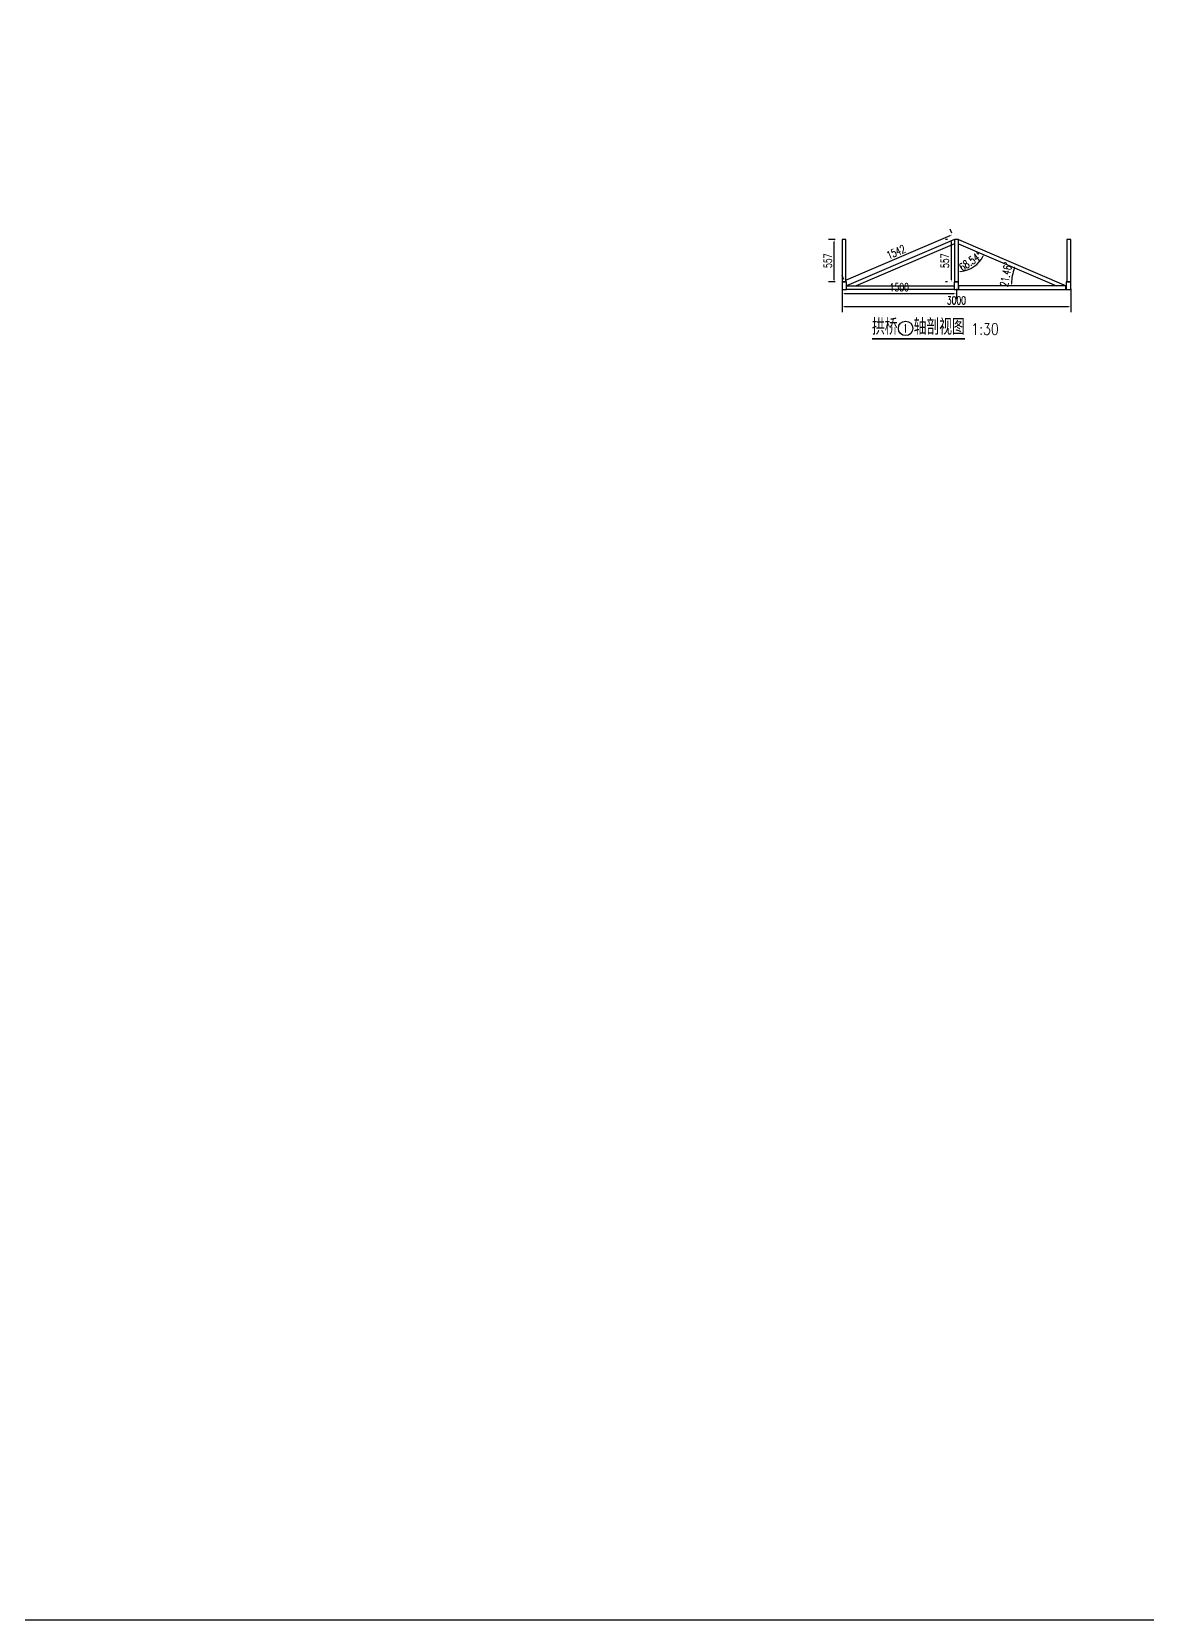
# Model space of a CAD drawing. Header units: millimetres. Extents: x -1471591 to 944464, y -468930 to 547002.
# Drawn here: x -943042 to -928399, y -180989 to -160148 of the extents above; entities that cross this region are included whole.
import ezdxf
from ezdxf.enums import TextEntityAlignment as Align

# ---------------------------------------------------------------- set-up
doc = ezdxf.new("R2010")
doc.units = ezdxf.units.MM
doc.header["$LTSCALE"] = 10
doc.header["$PDMODE"] = 35
doc.layers.add('DIM_SYMB', color=3, linetype='Continuous')
doc.layers.add('PUB_TEXT', color=7, linetype='Continuous')
doc.styles.get("Standard").update_dxf_attribs({"font": 'simplex.shx', "width": 0.8, "bigfont": 'hztxt.shx'})
doc.styles.add('STANDARD_T3', font='simplex.shx', dxfattribs={"width": 0.7, "bigfont": 'hztxt.shx'})
doc.dimstyles.new('W&&30', dxfattribs={"dimtxt": 105, "dimasz": 30, "dimexe": 75, "dimexo": 90, "dimgap": 30, "dimtad": 1, "dimdec": 0, "dimzin": 0, "dimdsep": 46, "dimtxsty": 'STANDARD_T3', "dimcen": 0.09, "dimclrd": 1, "dimclre": 1, "dimclrt": 7, "dimazin": 2, "dimtfac": 1, "dimtdec": 0, "dimtix": 1, "dimtmove": 2, "dimatfit": 3, "dimfxl": 0, "dimtolj": 1, "dimtzin": 0, "dimarcsym": 0})

# ---------------------------------------------------------------- blocks, each defined once
blk = doc.blocks.new('*D1438')
at = {"color": 1, "lineweight": -2, "transparency": 16777216}
for p, q in [((-932404, -163521), (-932404, -163829)), ((-929404, -163521), (-929404, -163829)), ((-932374, -163754), (-929434, -163754))]:
    blk.add_line(p, q, dxfattribs=at)
at = {"color": 1, "transparency": 16777216}
for points in [[(-932374, -163749), (-932374, -163759), (-932404, -163754)], [(-929434, -163749), (-929434, -163759), (-929404, -163754)]]:
    blk.add_solid(points, dxfattribs=at)
at = {"layer": 'Defpoints', "color": 0, "transparency": 16777216}
for p in [(-932404, -163431), (-929404, -163431), (-929404, -163754)]:
    blk.add_point(p, dxfattribs=at)
at = {"color": 7, "transparency": 16777216, "insert": (-930904, -163672), "char_height": 105, "attachment_point": 5, "style": 'STANDARD_T3'}
blk.add_mtext('\\A1;3000', dxfattribs=at)
blk = doc.blocks.new('*D1439')
at = {"color": 1, "lineweight": -2, "transparency": 16777216}
for p, q in [((-930964, -162791), (-930986, -162740)), ((-932346, -163405), (-930984, -162821)), ((-932381, -163398), (-932403, -163347))]:
    blk.add_line(p, q, dxfattribs=at)
at = {"color": 1, "transparency": 16777216}
for points in [[(-930986, -162817), (-930982, -162826), (-930956, -162809)], [(-932348, -163400), (-932344, -163409), (-932373, -163416)]]:
    blk.add_solid(points, dxfattribs=at)
at = {"layer": 'Defpoints', "color": 0, "transparency": 16777216}
for p in [(-930956, -162809), (-930929, -162874), (-932346, -163481)]:
    blk.add_point(p, dxfattribs=at)
at = {"color": 7, "transparency": 16777216, "insert": (-931697, -163037), "char_height": 105, "attachment_point": 5, "rotation": 23.1888, "style": 'STANDARD_T3'}
blk.add_mtext('\\A1;1542', dxfattribs=at)
blk = doc.blocks.new('*D1440')
at = {"color": 1, "lineweight": -2, "transparency": 16777216}
for p, q in [((-932494, -162874), (-932585, -162874)), ((-932510, -163401), (-932510, -162904)), ((-932494, -163431), (-932585, -163431))]:
    blk.add_line(p, q, dxfattribs=at)
at = {"color": 1, "transparency": 16777216}
for points in [[(-932515, -162904), (-932505, -162904), (-932510, -162874)], [(-932515, -163401), (-932505, -163401), (-932510, -163431)]]:
    blk.add_solid(points, dxfattribs=at)
at = {"layer": 'Defpoints', "color": 0, "transparency": 16777216}
for p in [(-932510, -162874), (-932404, -162874), (-932404, -163431)]:
    blk.add_point(p, dxfattribs=at)
at = {"color": 7, "transparency": 16777216, "insert": (-932593, -163153), "char_height": 105, "attachment_point": 5, "rotation": 90, "style": 'STANDARD_T3'}
blk.add_mtext('\\A1;557', dxfattribs=at)
blk = doc.blocks.new('*D1441')
at = {"color": 1, "lineweight": -2, "transparency": 16777216}
for p, q in [((-931019, -162874), (-931047, -162874)), ((-930972, -162904), (-930972, -163401)), ((-931019, -163431), (-931047, -163431))]:
    blk.add_line(p, q, dxfattribs=at)
at = {"color": 1, "transparency": 16777216}
for points in [[(-930977, -162904), (-930967, -162904), (-930972, -162874)], [(-930977, -163401), (-930967, -163401), (-930972, -163431)]]:
    blk.add_solid(points, dxfattribs=at)
at = {"layer": 'Defpoints', "color": 0, "transparency": 16777216}
for p in [(-930929, -162874), (-930972, -163431), (-930929, -163431)]:
    blk.add_point(p, dxfattribs=at)
at = {"color": 7, "transparency": 16777216, "insert": (-931054, -163153), "char_height": 105, "attachment_point": 5, "rotation": 90, "style": 'STANDARD_T3'}
blk.add_mtext('\\A1;557', dxfattribs=at)
blk = doc.blocks.new('*D1442')
at = {"color": 1, "lineweight": -2, "transparency": 16777216}
for p, q in [((-932404, -163521), (-932404, -163657)), ((-932374, -163582), (-930934, -163582)), ((-930904, -163521), (-930904, -163657))]:
    blk.add_line(p, q, dxfattribs=at)
at = {"color": 1, "transparency": 16777216}
for points in [[(-932374, -163577), (-932374, -163587), (-932404, -163582)], [(-930934, -163577), (-930934, -163587), (-930904, -163582)]]:
    blk.add_solid(points, dxfattribs=at)
at = {"layer": 'Defpoints', "color": 0, "transparency": 16777216}
for p in [(-932404, -163431), (-930904, -163431), (-930904, -163582)]:
    blk.add_point(p, dxfattribs=at)
at = {"color": 7, "transparency": 16777216, "insert": (-931654, -163500), "char_height": 105, "attachment_point": 5, "style": 'STANDARD_T3'}
blk.add_mtext('\\A1;1500', dxfattribs=at)
blk = doc.blocks.new('*D1686')
at = {"color": 1, "lineweight": -2, "transparency": 16777216}
blk.add_arc((-930879, -162928), 365, 274.7093, 333.8317, dxfattribs=at)
at = {"color": 1, "transparency": 16777216}
for points in [[(-930556, -163087), (-930546, -163091), (-930539, -163061)], [(-930849, -163297), (-930849, -163287), (-930879, -163293)]]:
    blk.add_solid(points, dxfattribs=at)
at = {"layer": 'Defpoints', "color": 0, "transparency": 16777216}
for p in [(-930879, -162874), (-930879, -162928), (-930737, -163264), (-930879, -163431), (-929480, -163478)]:
    blk.add_point(p, dxfattribs=at)
at = {"color": 7, "transparency": 16777216, "insert": (-930720, -163161), "char_height": 105, "attachment_point": 5, "rotation": 34.2705, "style": 'STANDARD_T3'}
blk.add_mtext('\\A1;68.54°', dxfattribs=at)
blk = doc.blocks.new('*D1687')
at = {"color": 1, "lineweight": -2, "transparency": 16777216}
blk.add_arc((-929471, -163481), 712, 160.9555, 177.5855, dxfattribs=at)
at = {"color": 1, "transparency": 16777216}
for points in [[(-930149, -163247), (-930139, -163250), (-930134, -163221)], [(-930177, -163451), (-930187, -163451), (-930183, -163481)]]:
    blk.add_solid(points, dxfattribs=at)
at = {"layer": 'Defpoints', "color": 0, "transparency": 16777216}
for p in [(-930879, -162928), (-930161, -163305), (-930875, -163481), (-929480, -163478), (-929470, -163481)]:
    blk.add_point(p, dxfattribs=at)
at = {"color": 7, "transparency": 16777216, "insert": (-930252, -163333), "char_height": 105, "attachment_point": 5, "rotation": 79.2705, "style": 'STANDARD_T3'}
blk.add_mtext('\\A1;21.46°', dxfattribs=at)

msp = doc.modelspace()

# ---------------------------------------------------------------- linework, layer by layer
msp.add_lwpolyline([(-979506.5, -142711), (-833837.5, -142711), (-833837.5, -180989), (-979506.5, -180989)], close=True)
at = {"color": 4}
for points in [[(-932403.7, -163431), (-932353.7, -163431), (-932353.7, -162874), (-932403.7, -162874)], [(-930928.7, -163431), (-930878.7, -163431), (-930878.7, -162874), (-930928.7, -162874)], [(-929453.7, -163431), (-929403.7, -163431), (-929403.7, -162874), (-929453.7, -162874)], [(-930932.7, -163531), (-932345.7, -163531), (-932345.7, -163481), (-930932.7, -163481)], [(-930874.7, -163531), (-929469.7, -163531), (-929469.7, -163481), (-930874.7, -163481)]]:
    msp.add_lwpolyline(points, close=True, dxfattribs=at)
for points in [[(-930928.7, -162874), (-932345.7, -163481)], [(-930928.7, -162928.4), (-932218.7, -163481)], [(-930878.7, -162874), (-929461.7, -163481)], [(-930878.7, -162928.4), (-929588.7, -163481)]]:
    msp.add_lwpolyline(points, dxfattribs=at)
at = {"color": 1}
for points in [[(-932403.7, -163431), (-932403.7, -163531), (-932345.7, -163531), (-932345.7, -163431)], [(-930932.7, -163431), (-930932.7, -163531), (-930874.7, -163531), (-930874.7, -163431)], [(-929461.7, -163431), (-929461.7, -163531), (-929403.7, -163531), (-929403.7, -163431)]]:
    msp.add_lwpolyline(points, close=True, dxfattribs=at)
at = {"layer": 'DIM_SYMB', "const_width": 21}
msp.add_lwpolyline([(-932011.9, -164176.5), (-930792.9, -164176.5)], dxfattribs=at)
at = {"layer": 'PUB_TEXT', "color": 7}
msp.add_circle((-931570.9, -164040), 94.5, dxfattribs=at)

# ---------------------------------------------------------------- texts
at = {"layer": 'PUB_TEXT', "color": 7, "width": 0.8}
for s, height, p in [('拱桥', 210, (-932011.9, -164124)), ('轴剖视图', 210, (-931465.9, -164124)), ('1:30', 150, (-930708.9, -164124))]:
    msp.add_text(s, height=height, dxfattribs=at).set_placement(p)
msp.add_text('1', height=111.4, dxfattribs=at).set_placement((-931581.5, -164095.7), (-931564.5, -164095.7), align=Align.FIT)

# ---------------------------------------------------------------- dimensions: what is measured, and where the dimension line sits
dim = msp.add_aligned_dim(p1=(-932345.7, -163481), p2=(-930928.7, -162874), distance=70.4, dimstyle='W&&30')
dim.commit()
dim.dimension.update_dxf_attribs({"geometry": '*D1439', "text_midpoint": (-931697.4, -163037)})
for base, p1, p2, picture, middle in [((-932510.2, -162874), (-932403.7, -163431), (-932403.7, -162874), '*D1440', (-932592.7, -163152.5)), ((-930971.7, -163431), (-930928.7, -162874), (-930928.7, -163431), '*D1441', (-931054.2, -163152.5))]:
    dim = msp.add_linear_dim(base=base, p1=p1, p2=p2, angle=90, dimstyle='W&&30')
    dim.commit()
    dim.dimension.update_dxf_attribs({"geometry": picture, "text_midpoint": middle})
for base, line1, picture, middle in [((-930736.9, -163264.2), ((-930878.7, -163431), (-930878.7, -162874)), '*D1686', (-930719.6, -163161.3)), ((-930161, -163305.1), ((-929469.7, -163481), (-930874.7, -163481)), '*D1687', (-930251.7, -163333.1))]:
    dim = msp.add_angular_dim_2l(base=base, line1=line1, line2=((-930878.7, -162927.7), (-929480, -163477.5)), dimstyle='W&&30')
    dim.commit()
    dim.dimension.update_dxf_attribs({"geometry": picture, "text_midpoint": middle})
for base, p2, picture, middle in [((-930903.7, -163582), (-930903.7, -163431), '*D1442', (-931653.7, -163499.5)), ((-929403.7, -163754), (-929403.7, -163431), '*D1438', (-930903.7, -163671.5))]:
    dim = msp.add_linear_dim(base=base, p1=(-932403.7, -163431), p2=p2, dimstyle='W&&30')
    dim.commit()
    dim.dimension.update_dxf_attribs({"geometry": picture, "text_midpoint": middle})

doc.saveas('drawing.dxf')
